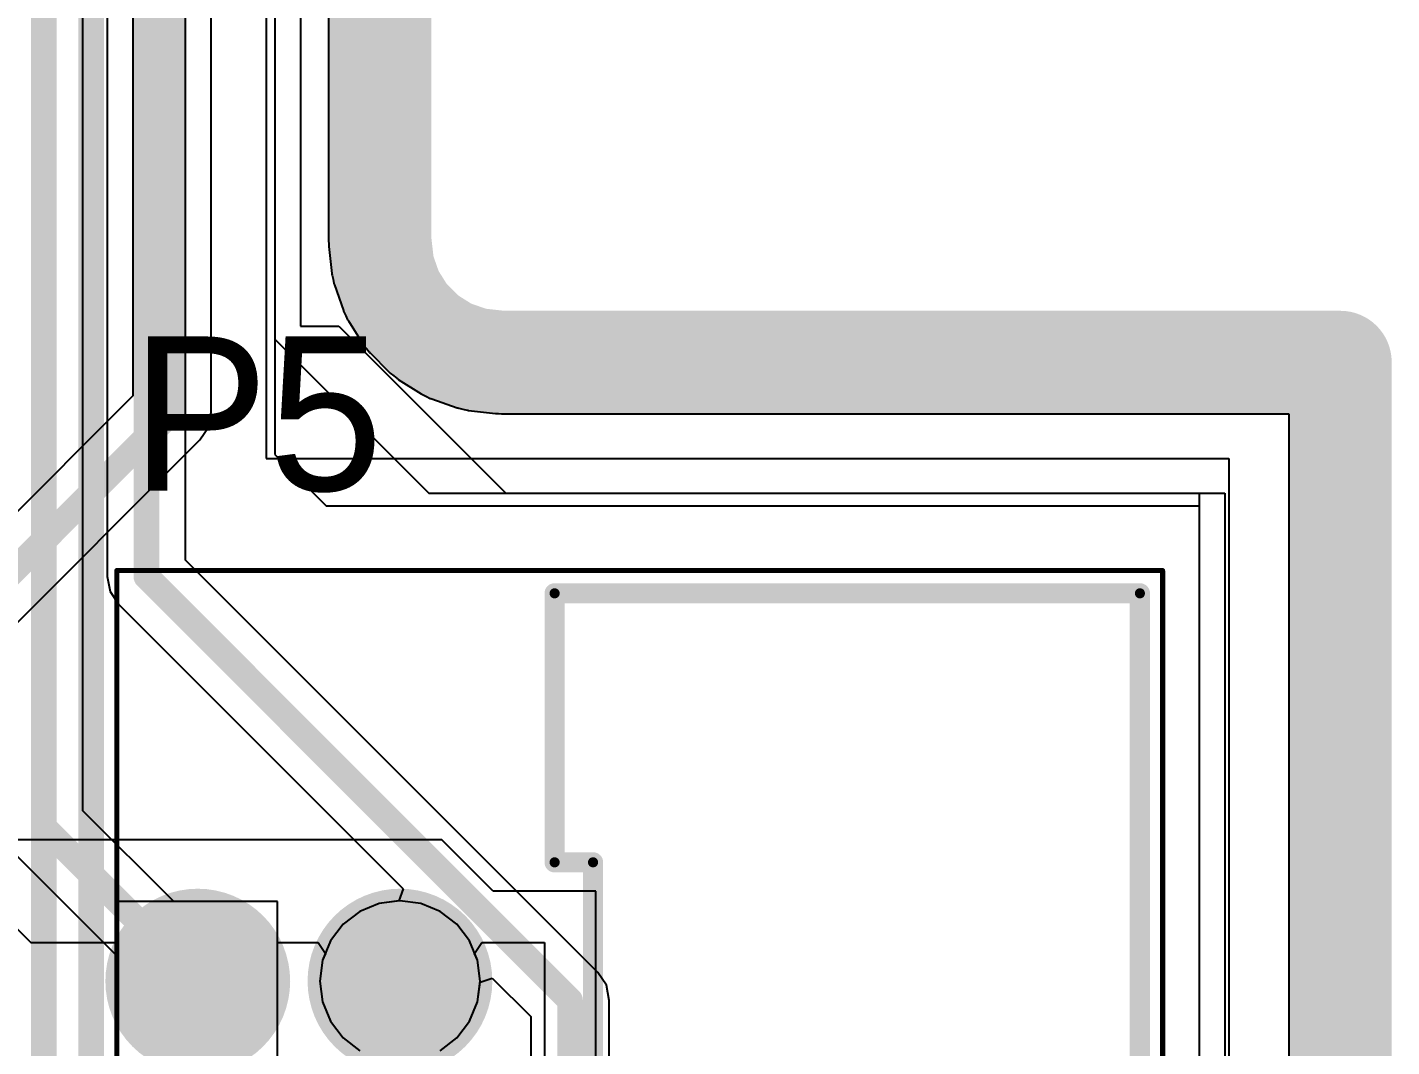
# Model space of a CAD drawing. Header units: millimetres. Extents: x 50.7 to 141.9, y 26.7 to 123.6.
# Drawn here: x 128.36 to 141.86, y 58.28 to 68.36 of the extents above; entities that cross this region are included whole.
import ezdxf

# ---------------------------------------------------------------- set-up
doc = ezdxf.new("R2010")
doc.units = ezdxf.units.MM
for name, color, linetype in [('BottomLayer', 5, 'Continuous'), ('BottomSolder', 6, 'Continuous'), ('InternalPlane1', 76, 'Continuous'), ('InternalPlane3', 216, 'Continuous'), ('Mechanical13', 56, 'Continuous'), ('Mechanical15', 56, 'Continuous'), ('MidLayer1', 16, 'Continuous'), ('MidLayer2', 76, 'Continuous'), ('MidLayer3', 90, 'Continuous'), ('MidLayer4', 156, 'Continuous'), ('MultiLayer', 9, 'Continuous'), ('TopLayer', 1, 'Continuous'), ('TopOverlay', 2, 'Continuous'), ('TopSolder', 216, 'Continuous')]:
    doc.layers.add(name, color=color, linetype=linetype)

msp = doc.modelspace()

# ---------------------------------------------------------------- linework, layer by layer
at = {"layer": 'BottomLayer'}
for p, q in [((129.928, 63.09), (129.928, 75.785)), ((129.152, 75.558), (129.152, 62.929)), ((131.064, 75.565), (131.064, 65.405)), ((128.912, 60.613), (128.912, 70.017)), ((131.064, 65.405), (131.445, 65.405)), ((131.445, 65.405), (132.842, 64.008)), ((132.842, 64.008), (133.096, 63.754)), ((133.096, 63.754), (140.208, 63.754)), ((140.208, 63.754), (140.208, 29.21)), ((134.006, 59.013), (129.928, 63.09)), ((129.152, 62.929), (129.181, 62.781)), ((129.181, 62.781), (129.265, 62.655)), ((129.265, 62.655), (132.079, 59.841)), ((129.81, 59.716), (128.912, 60.613)), ((128.249, 60.177), (129.26, 59.166)), ((132.079, 59.841), (132.038, 59.721)), ((130.836, 59.716), (129.81, 59.716)), ((130.836, 58.14), (130.836, 59.716)), ((131.842, 59.695), (131.651, 59.616)), ((132.038, 59.721), (131.842, 59.695)), ((131.651, 59.616), (131.486, 59.49)), ((131.486, 59.49), (131.36, 59.325)), ((131.36, 59.325), (131.281, 59.134)), ((129.26, 59.166), (129.26, 58.14)), ((131.281, 59.134), (131.254, 58.928)), ((134.09, 58.887), (134.006, 59.013)), ((131.254, 58.928), (131.281, 58.722)), ((132.815, 58.722), (132.841, 58.918)), ((132.841, 58.918), (132.961, 58.959)), ((132.961, 58.959), (133.343, 58.578)), ((134.119, 58.738), (134.09, 58.887)), ((131.281, 58.722), (131.36, 58.531)), ((132.736, 58.531), (132.815, 58.722)), ((134.119, 36.957), (134.119, 58.738)), ((131.36, 58.531), (131.486, 58.366)), ((132.61, 58.366), (132.736, 58.531)), ((133.343, 58.578), (133.343, 37.118)), ((131.486, 58.366), (131.651, 58.24)), ((132.445, 58.24), (132.61, 58.366))]:
    msp.add_line(p, q, dxfattribs=at)
at = {"layer": 'BottomLayer', "const_width": 0.254}
for points in [[(129.54, 62.929), (129.54, 75.946)], [(128.524, 60.452), (128.524, 70.017)], [(129.54, 62.929), (133.731, 58.738)], [(128.524, 60.452), (130.048, 58.928)], [(133.731, 36.957), (133.731, 58.738)]]:
    msp.add_lwpolyline(points, dxfattribs=at)
at = {"layer": 'BottomLayer'}
for points, const_width in [([(129.476, 62.929, 1), (129.603, 62.929, 1)], 0.127), ([(129.476, 62.929, 1), (129.603, 62.929, 1)], 0.127), ([(128.46, 60.452, 1), (128.588, 60.452, 1)], 0.127), ([(128.46, 60.452, 1), (128.588, 60.452, 1)], 0.127), ([(131.781, 58.928, 1), (132.315, 58.928, 1)], 0.534), ([(129.984, 58.928, 1), (130.112, 58.928, 1)], 0.127), ([(133.667, 58.738, 1), (133.794, 58.738, 1)], 0.127), ([(133.667, 58.738, 1), (133.794, 58.738, 1)], 0.127)]:
    msp.add_lwpolyline(points, format="xyb", close=True, dxfattribs=dict(at, const_width=const_width))
msp.add_solid([(129.514, 59.462), (129.514, 58.394), (130.582, 59.462), (130.582, 58.394)], dxfattribs=at)
at = {"layer": 'BottomSolder', "const_width": 0.635}
msp.add_lwpolyline([(131.73, 58.928, 1), (132.366, 58.928, 1)], format="xyb", close=True, dxfattribs=at)
at = {"layer": 'BottomSolder'}
msp.add_solid([(129.413, 59.563), (129.413, 58.293), (130.683, 59.563), (130.683, 58.293)], dxfattribs=at)
at = {"layer": 'InternalPlane1'}
for p, q in [((131.341, 75.709), (131.341, 66.249)), ((131.341, 66.249), (131.343, 66.22)), ((131.343, 66.22), (131.344, 66.192)), ((131.344, 66.192), (131.374, 65.925)), ((131.374, 65.925), (131.375, 65.918)), ((131.375, 65.918), (131.376, 65.911)), ((131.376, 65.911), (131.386, 65.869)), ((131.386, 65.869), (131.395, 65.827)), ((131.395, 65.827), (131.398, 65.82)), ((131.398, 65.82), (131.399, 65.813)), ((131.399, 65.813), (131.488, 65.56)), ((131.488, 65.56), (131.491, 65.553)), ((131.491, 65.553), (131.493, 65.546)), ((131.493, 65.546), (131.512, 65.508)), ((131.512, 65.508), (131.53, 65.469)), ((131.53, 65.469), (131.534, 65.463)), ((131.534, 65.463), (131.538, 65.457)), ((131.538, 65.457), (131.681, 65.229)), ((131.681, 65.229), (131.685, 65.224)), ((131.685, 65.224), (131.688, 65.217)), ((131.688, 65.217), (131.716, 65.184)), ((131.716, 65.184), (131.742, 65.15)), ((131.742, 65.15), (131.747, 65.145)), ((131.747, 65.145), (131.752, 65.14)), ((131.752, 65.14), (131.942, 64.95)), ((131.942, 64.95), (131.947, 64.945)), ((131.947, 64.945), (131.952, 64.94)), ((131.952, 64.94), (131.986, 64.914)), ((131.986, 64.914), (132.019, 64.886)), ((132.019, 64.886), (132.026, 64.883)), ((132.026, 64.883), (132.031, 64.879)), ((132.031, 64.879), (132.259, 64.736)), ((132.259, 64.736), (132.265, 64.732)), ((132.265, 64.732), (132.271, 64.728)), ((132.271, 64.728), (132.31, 64.71)), ((132.31, 64.71), (132.348, 64.691)), ((132.348, 64.691), (132.355, 64.689)), ((132.355, 64.689), (132.362, 64.686)), ((132.362, 64.686), (132.615, 64.597)), ((132.615, 64.597), (132.622, 64.596)), ((132.622, 64.596), (132.629, 64.593)), ((132.629, 64.593), (132.671, 64.584)), ((132.671, 64.584), (132.713, 64.574)), ((132.713, 64.574), (132.72, 64.573)), ((132.72, 64.573), (132.727, 64.572)), ((132.727, 64.572), (132.994, 64.542)), ((132.994, 64.542), (133.022, 64.541)), ((133.022, 64.541), (133.051, 64.539)), ((133.051, 64.539), (140.841, 64.539)), ((140.841, 64.539), (140.841, 28.45))]:
    msp.add_line(p, q, dxfattribs=at)
at = {"layer": 'InternalPlane1', "const_width": 1.016}
for points in [[(131.851, 66.249), (131.851, 75.709)], [(131.851, 66.249), (131.881, 65.982)], [(131.881, 65.982), (131.97, 65.728)], [(131.97, 65.728), (132.113, 65.501)], [(132.113, 65.501), (132.303, 65.311)], [(132.303, 65.311), (132.53, 65.168)], [(132.53, 65.168), (132.784, 65.079)], [(132.784, 65.079), (133.051, 65.049)], [(133.051, 65.049), (141.351, 65.049)], [(141.351, 28.239), (141.351, 65.049)]]:
    msp.add_lwpolyline(points, dxfattribs=at)
at = {"layer": 'InternalPlane1'}
for points, const_width in [([(131.597, 66.249, 1), (132.105, 66.249, 1)], 0.508), ([(131.597, 66.249, 1), (132.105, 66.249, 1)], 0.508), ([(131.627, 65.982, 1), (132.135, 65.982, 1)], 0.508), ([(131.627, 65.982, 1), (132.135, 65.982, 1)], 0.508), ([(131.716, 65.728, 1), (132.224, 65.728, 1)], 0.508), ([(131.716, 65.728, 1), (132.224, 65.728, 1)], 0.508), ([(131.859, 65.501, 1), (132.367, 65.501, 1)], 0.508), ([(131.859, 65.501, 1), (132.367, 65.501, 1)], 0.508), ([(132.049, 65.311, 1), (132.557, 65.311, 1)], 0.508), ([(132.049, 65.311, 1), (132.557, 65.311, 1)], 0.508), ([(132.276, 65.168, 1), (132.784, 65.168, 1)], 0.508), ([(132.276, 65.168, 1), (132.784, 65.168, 1)], 0.508), ([(132.53, 65.079, 1), (133.038, 65.079, 1)], 0.508), ([(132.53, 65.079, 1), (133.038, 65.079, 1)], 0.508), ([(132.797, 65.049, 1), (133.305, 65.049, 1)], 0.508), ([(132.797, 65.049, 1), (133.305, 65.049, 1)], 0.508), ([(141.097, 65.049, 1), (141.605, 65.049, 1)], 0.508), ([(141.097, 65.049, 1), (141.605, 65.049, 1)], 0.508), ([(129.591, 58.928, 1), (130.505, 58.928, 1)], 0.914), ([(131.591, 58.928, 1), (132.505, 58.928, 1)], 0.914)]:
    msp.add_lwpolyline(points, format="xyb", close=True, dxfattribs=dict(at, const_width=const_width))
at = {"layer": 'InternalPlane3'}
for p, q in [((131.341, 75.709), (131.341, 66.249)), ((131.341, 66.249), (131.343, 66.22)), ((131.343, 66.22), (131.344, 66.192)), ((131.344, 66.192), (131.374, 65.925)), ((131.374, 65.925), (131.375, 65.918)), ((131.375, 65.918), (131.376, 65.911)), ((131.376, 65.911), (131.386, 65.869)), ((131.386, 65.869), (131.395, 65.827)), ((131.395, 65.827), (131.398, 65.82)), ((131.398, 65.82), (131.399, 65.813)), ((131.399, 65.813), (131.488, 65.56)), ((131.488, 65.56), (131.491, 65.553)), ((131.491, 65.553), (131.493, 65.546)), ((131.493, 65.546), (131.512, 65.508)), ((131.512, 65.508), (131.53, 65.469)), ((131.53, 65.469), (131.534, 65.463)), ((131.534, 65.463), (131.538, 65.457)), ((131.538, 65.457), (131.681, 65.229)), ((131.681, 65.229), (131.685, 65.224)), ((131.685, 65.224), (131.688, 65.217)), ((131.688, 65.217), (131.716, 65.184)), ((131.716, 65.184), (131.742, 65.15)), ((131.742, 65.15), (131.747, 65.145)), ((131.747, 65.145), (131.752, 65.14)), ((131.752, 65.14), (131.942, 64.95)), ((131.942, 64.95), (131.947, 64.945)), ((131.947, 64.945), (131.952, 64.94)), ((131.952, 64.94), (131.986, 64.914)), ((131.986, 64.914), (132.019, 64.886)), ((132.019, 64.886), (132.026, 64.883)), ((132.026, 64.883), (132.031, 64.879)), ((132.031, 64.879), (132.259, 64.736)), ((132.259, 64.736), (132.265, 64.732)), ((132.265, 64.732), (132.271, 64.728)), ((132.271, 64.728), (132.31, 64.71)), ((132.31, 64.71), (132.348, 64.691)), ((132.348, 64.691), (132.355, 64.689)), ((132.355, 64.689), (132.362, 64.686)), ((132.362, 64.686), (132.615, 64.597)), ((132.615, 64.597), (132.622, 64.596)), ((132.622, 64.596), (132.629, 64.593)), ((132.629, 64.593), (132.671, 64.584)), ((132.671, 64.584), (132.713, 64.574)), ((132.713, 64.574), (132.72, 64.573)), ((132.72, 64.573), (132.727, 64.572)), ((132.727, 64.572), (132.994, 64.542)), ((132.994, 64.542), (133.022, 64.541)), ((133.022, 64.541), (133.051, 64.539)), ((133.051, 64.539), (140.841, 64.539)), ((140.841, 64.539), (140.841, 28.45))]:
    msp.add_line(p, q, dxfattribs=at)
at = {"layer": 'InternalPlane3', "const_width": 1.016}
for points in [[(131.851, 66.249), (131.851, 75.709)], [(131.851, 66.249), (131.881, 65.982)], [(131.881, 65.982), (131.97, 65.728)], [(131.97, 65.728), (132.113, 65.501)], [(132.113, 65.501), (132.303, 65.311)], [(132.303, 65.311), (132.53, 65.168)], [(132.53, 65.168), (132.784, 65.079)], [(132.784, 65.079), (133.051, 65.049)], [(133.051, 65.049), (141.351, 65.049)], [(141.351, 28.239), (141.351, 65.049)]]:
    msp.add_lwpolyline(points, dxfattribs=at)
at = {"layer": 'InternalPlane3'}
for points, const_width in [([(131.597, 66.249, 1), (132.105, 66.249, 1)], 0.508), ([(131.597, 66.249, 1), (132.105, 66.249, 1)], 0.508), ([(131.627, 65.982, 1), (132.135, 65.982, 1)], 0.508), ([(131.627, 65.982, 1), (132.135, 65.982, 1)], 0.508), ([(131.716, 65.728, 1), (132.224, 65.728, 1)], 0.508), ([(131.716, 65.728, 1), (132.224, 65.728, 1)], 0.508), ([(131.859, 65.501, 1), (132.367, 65.501, 1)], 0.508), ([(131.859, 65.501, 1), (132.367, 65.501, 1)], 0.508), ([(132.049, 65.311, 1), (132.557, 65.311, 1)], 0.508), ([(132.049, 65.311, 1), (132.557, 65.311, 1)], 0.508), ([(132.276, 65.168, 1), (132.784, 65.168, 1)], 0.508), ([(132.276, 65.168, 1), (132.784, 65.168, 1)], 0.508), ([(132.53, 65.079, 1), (133.038, 65.079, 1)], 0.508), ([(132.53, 65.079, 1), (133.038, 65.079, 1)], 0.508), ([(132.797, 65.049, 1), (133.305, 65.049, 1)], 0.508), ([(132.797, 65.049, 1), (133.305, 65.049, 1)], 0.508), ([(141.097, 65.049, 1), (141.605, 65.049, 1)], 0.508), ([(141.097, 65.049, 1), (141.605, 65.049, 1)], 0.508), ([(129.591, 58.928, 1), (130.505, 58.928, 1)], 0.914), ([(131.591, 58.928, 1), (132.505, 58.928, 1)], 0.914)]:
    msp.add_lwpolyline(points, format="xyb", close=True, dxfattribs=dict(at, const_width=const_width))
at = {"layer": 'Mechanical13', "const_width": 0.1}
for points in [[(133.578, 60.103), (133.578, 62.763)], [(133.578, 62.763), (139.368, 62.763)], [(139.368, 47.093), (139.368, 62.763)], [(133.578, 60.103), (133.958, 60.103)], [(133.958, 49.753), (133.958, 60.103)]]:
    msp.add_lwpolyline(points, dxfattribs=at)
at = {"layer": 'Mechanical13', "const_width": 0.05}
for points in [[(133.553, 62.763, 1), (133.603, 62.763, 1)], [(133.553, 62.763, 1), (133.603, 62.763, 1)], [(139.343, 62.763, 1), (139.393, 62.763, 1)], [(139.343, 62.763, 1), (139.393, 62.763, 1)], [(133.553, 60.103, 1), (133.603, 60.103, 1)], [(133.553, 60.103, 1), (133.603, 60.103, 1)], [(133.933, 60.103, 1), (133.983, 60.103, 1)], [(133.933, 60.103, 1), (133.983, 60.103, 1)]]:
    msp.add_lwpolyline(points, format="xyb", close=True, dxfattribs=at)
at = {"layer": 'Mechanical15', "const_width": 0.05}
for points in [[(129.248, 62.988), (139.593, 62.988)], [(129.248, 46.868), (129.248, 62.988)], [(139.593, 46.868), (139.593, 62.988)]]:
    msp.add_lwpolyline(points, dxfattribs=at)
at = {"layer": 'Mechanical15', "const_width": 0.025}
for points in [[(129.235, 62.988, 1), (129.26, 62.988, 1)], [(129.235, 62.988, 1), (129.26, 62.988, 1)], [(139.581, 62.988, 1), (139.605, 62.988, 1)], [(139.581, 62.988, 1), (139.605, 62.988, 1)]]:
    msp.add_lwpolyline(points, format="xyb", close=True, dxfattribs=at)
at = {"layer": 'MidLayer1', "const_width": 0.254}
msp.add_lwpolyline([(128.992, 55.984), (128.992, 84.988)], dxfattribs=at)
at = {"layer": 'MidLayer1', "const_width": 0.534}
msp.add_lwpolyline([(131.781, 58.928, 1), (132.315, 58.928, 1)], format="xyb", close=True, dxfattribs=at)
at = {"layer": 'MidLayer1'}
msp.add_solid([(129.514, 59.462), (129.514, 58.394), (130.582, 59.462), (130.582, 58.394)], dxfattribs=at)
at = {"layer": 'MidLayer2', "const_width": 0.254}
msp.add_lwpolyline([(128.524, 45.045), (128.524, 77.534)], dxfattribs=at)
at = {"layer": 'MidLayer2', "const_width": 0.534}
msp.add_lwpolyline([(131.781, 58.928, 1), (132.315, 58.928, 1)], format="xyb", close=True, dxfattribs=at)
at = {"layer": 'MidLayer2'}
msp.add_solid([(129.514, 59.462), (129.514, 58.394), (130.582, 59.462), (130.582, 58.394)], dxfattribs=at)
at = {"layer": 'MidLayer3'}
for p, q in [((130.723, 77.811), (130.723, 64.095)), ((130.723, 64.095), (140.248, 64.095)), ((140.248, 64.095), (140.248, 51.897)), ((130.836, 59.716), (129.26, 59.716)), ((129.26, 59.716), (129.26, 58.14)), ((130.836, 58.14), (130.836, 59.716)), ((131.842, 59.695), (131.651, 59.616)), ((132.048, 59.722), (131.842, 59.695)), ((132.254, 59.695), (132.048, 59.722)), ((132.445, 59.616), (132.254, 59.695)), ((131.651, 59.616), (131.486, 59.49)), ((132.61, 59.49), (132.445, 59.616)), ((131.486, 59.49), (131.36, 59.325)), ((132.736, 59.325), (132.61, 59.49)), ((131.36, 59.325), (131.281, 59.134)), ((132.815, 59.134), (132.736, 59.325)), ((131.281, 59.134), (131.254, 58.928)), ((132.842, 58.928), (132.815, 59.134)), ((131.254, 58.928), (131.281, 58.722)), ((132.815, 58.722), (132.842, 58.928)), ((131.281, 58.722), (131.36, 58.531)), ((132.736, 58.531), (132.815, 58.722)), ((131.36, 58.531), (131.486, 58.366)), ((132.61, 58.366), (132.736, 58.531)), ((131.486, 58.366), (131.651, 58.24)), ((132.445, 58.24), (132.61, 58.366))]:
    msp.add_line(p, q, dxfattribs=at)
at = {"layer": 'MidLayer3', "const_width": 0.534}
msp.add_lwpolyline([(131.781, 58.928, 1), (132.315, 58.928, 1)], format="xyb", close=True, dxfattribs=at)
at = {"layer": 'MidLayer3'}
msp.add_solid([(129.514, 59.462), (129.514, 58.394), (130.582, 59.462), (130.582, 58.394)], dxfattribs=at)
at = {"layer": 'MidLayer4'}
for p, q in [((130.81, 78.105), (130.81, 64.135)), ((130.81, 64.135), (130.937, 64.008)), ((130.937, 64.008), (131.318, 63.627)), ((131.318, 63.627), (139.954, 63.627)), ((139.954, 63.627), (139.954, 30.861)), ((126.831, 60.875), (128.397, 59.309)), ((132.461, 60.325), (127.762, 60.325)), ((132.969, 59.817), (132.461, 60.325)), ((133.985, 59.817), (132.969, 59.817)), ((133.985, 40.386), (133.985, 59.817)), ((128.397, 59.309), (129.26, 59.309)), ((129.26, 59.309), (129.26, 58.14)), ((130.836, 58.14), (130.836, 59.309)), ((130.836, 59.309), (131.239, 59.309)), ((131.239, 59.309), (131.31, 59.203)), ((132.786, 59.203), (132.857, 59.309)), ((132.857, 59.309), (133.477, 59.309)), ((133.477, 59.309), (133.477, 40.64)), ((131.281, 59.134), (131.254, 58.928)), ((131.31, 59.203), (131.281, 59.134)), ((132.815, 59.134), (132.786, 59.203)), ((132.842, 58.928), (132.815, 59.134)), ((131.254, 58.928), (131.281, 58.722)), ((132.815, 58.722), (132.842, 58.928)), ((131.281, 58.722), (131.36, 58.531)), ((132.736, 58.531), (132.815, 58.722)), ((131.36, 58.531), (131.486, 58.366)), ((132.61, 58.366), (132.736, 58.531)), ((131.486, 58.366), (131.651, 58.24)), ((132.445, 58.24), (132.61, 58.366))]:
    msp.add_line(p, q, dxfattribs=at)
at = {"layer": 'MidLayer4', "const_width": 0.534}
msp.add_lwpolyline([(131.781, 58.928, 1), (132.315, 58.928, 1)], format="xyb", close=True, dxfattribs=at)
at = {"layer": 'MidLayer4'}
msp.add_solid([(129.514, 59.462), (129.514, 58.394), (130.582, 59.462), (130.582, 58.394)], dxfattribs=at)
at = {"layer": 'MultiLayer', "const_width": 0.534}
msp.add_lwpolyline([(131.781, 58.928, 1), (132.315, 58.928, 1)], format="xyb", close=True, dxfattribs=at)
at = {"layer": 'MultiLayer'}
msp.add_solid([(129.514, 59.462), (129.514, 58.394), (130.582, 59.462), (130.582, 58.394)], dxfattribs=at)
at = {"layer": 'TopLayer'}
for p, q in [((130.81, 77.089), (130.81, 66.421)), ((130.182, 64.556), (130.182, 72.517)), ((129.406, 72.356), (129.406, 64.717)), ((130.81, 66.421), (130.81, 65.278)), ((130.81, 65.278), (131.826, 64.262)), ((129.406, 64.717), (127.024, 62.335)), ((130.153, 64.407), (130.182, 64.556)), ((130.069, 64.281), (130.153, 64.407)), ((127.573, 61.786), (130.069, 64.281)), ((131.826, 64.262), (132.334, 63.754)), ((132.334, 63.754), (139.954, 63.754)), ((139.954, 63.754), (139.954, 28.956)), ((130.836, 59.716), (129.26, 59.716)), ((129.26, 59.716), (129.26, 58.14)), ((130.836, 58.14), (130.836, 59.716)), ((131.842, 59.695), (131.651, 59.616)), ((132.048, 59.722), (131.842, 59.695)), ((132.254, 59.695), (132.048, 59.722)), ((132.445, 59.616), (132.254, 59.695)), ((131.651, 59.616), (131.486, 59.49)), ((132.61, 59.49), (132.445, 59.616)), ((131.486, 59.49), (131.36, 59.325)), ((132.736, 59.325), (132.61, 59.49)), ((131.36, 59.325), (131.281, 59.134)), ((132.815, 59.134), (132.736, 59.325)), ((131.281, 59.134), (131.254, 58.928)), ((132.842, 58.928), (132.815, 59.134)), ((131.254, 58.928), (131.281, 58.722)), ((132.815, 58.722), (132.842, 58.928)), ((131.281, 58.722), (131.36, 58.531)), ((132.736, 58.531), (132.815, 58.722)), ((131.36, 58.531), (131.486, 58.366)), ((132.61, 58.366), (132.736, 58.531)), ((131.486, 58.366), (131.651, 58.24)), ((132.445, 58.24), (132.61, 58.366))]:
    msp.add_line(p, q, dxfattribs=at)
at = {"layer": 'TopLayer', "const_width": 0.254}
for points in [[(129.794, 64.556), (129.794, 72.517)], [(126.853, 61.615), (129.794, 64.556)]]:
    msp.add_lwpolyline(points, dxfattribs=at)
at = {"layer": 'TopLayer'}
for points, const_width in [([(129.731, 64.556, 1), (129.857, 64.556, 1)], 0.127), ([(129.731, 64.556, 1), (129.857, 64.556, 1)], 0.127), ([(131.781, 58.928, 1), (132.315, 58.928, 1)], 0.534)]:
    msp.add_lwpolyline(points, format="xyb", close=True, dxfattribs=dict(at, const_width=const_width))
msp.add_solid([(129.514, 59.462), (129.514, 58.394), (130.582, 59.462), (130.582, 58.394)], dxfattribs=at)
at = {"layer": 'TopOverlay', "const_width": 0.2}
for points in [[(133.578, 62.763), (139.368, 62.763)], [(133.578, 60.103), (133.578, 62.763)], [(139.368, 47.093), (139.368, 62.763)], [(133.578, 60.103), (133.958, 60.103)], [(133.958, 49.753), (133.958, 60.103)]]:
    msp.add_lwpolyline(points, dxfattribs=at)
at = {"layer": 'TopOverlay', "const_width": 0.1}
for points in [[(133.528, 62.763, 1), (133.628, 62.763, 1)], [(133.528, 62.763, 1), (133.628, 62.763, 1)], [(139.318, 62.763, 1), (139.418, 62.763, 1)], [(139.318, 62.763, 1), (139.418, 62.763, 1)], [(133.528, 60.103, 1), (133.628, 60.103, 1)], [(133.528, 60.103, 1), (133.628, 60.103, 1)], [(133.908, 60.103, 1), (134.008, 60.103, 1)], [(133.908, 60.103, 1), (134.008, 60.103, 1)]]:
    msp.add_lwpolyline(points, format="xyb", close=True, dxfattribs=at)
at = {"layer": 'TopSolder', "const_width": 0.635}
msp.add_lwpolyline([(131.73, 58.928, 1), (132.366, 58.928, 1)], format="xyb", close=True, dxfattribs=at)
at = {"layer": 'TopSolder'}
msp.add_solid([(129.413, 59.563), (129.413, 58.293), (130.683, 59.563), (130.683, 58.293)], dxfattribs=at)

# ---------------------------------------------------------------- texts
at = {"layer": 'TopOverlay'}
msp.add_text('P5', height=1.524, dxfattribs=at).set_placement((129.388, 63.779))

doc.saveas('drawing.dxf')
